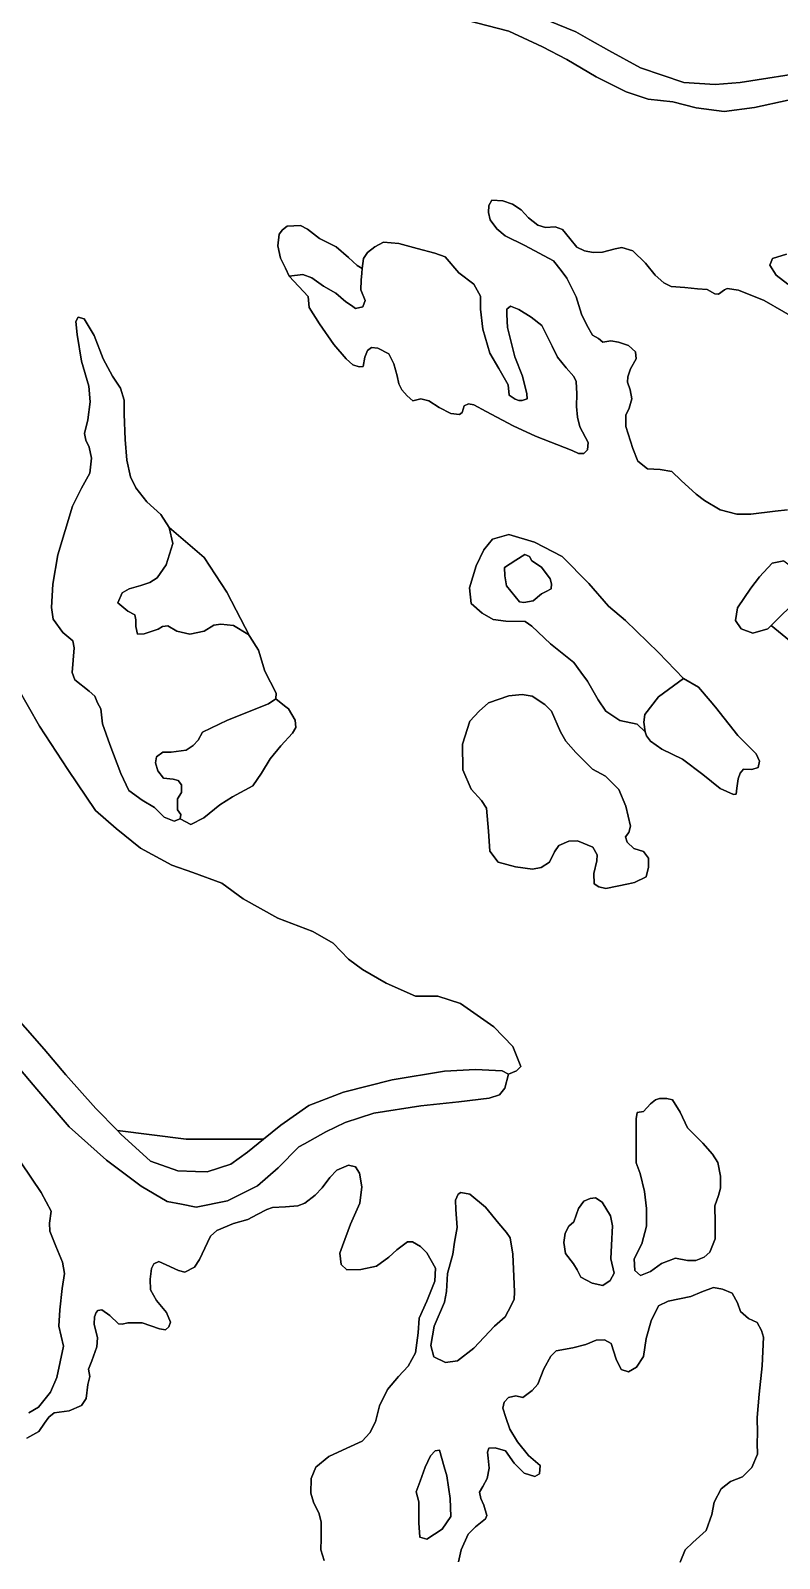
# Model space of a CAD drawing. Header units: inches. Extents: x 288635 to 1232953, y 676945 to 1655780.
# Drawn here: x 501520 to 515215, y 727833 to 755798 of the extents above; entities that cross this region are included whole.
import ezdxf

# ---------------------------------------------------------------- set-up
doc = ezdxf.new("R2010")
doc.units = ezdxf.units.IN
doc.header["$MEASUREMENT"] = 0

msp = doc.modelspace()

# ---------------------------------------------------------------- linework, layer by layer
at = {"color": 1}
for points in [[(508541.2174, 756231.9257), (510268.4208, 755784.8848), (510883.1021, 755500.4042), (511325.063, 755266.7237), (511863.544, 754951.7631), (512412.1851, 754677.4426), (512813.5059, 754540.2823), (513265.6268, 754494.5622), (513692.3477, 754382.802), (513692.3477, 754382.802), (514205.4287, 754316.7618), (514759.1498, 754387.882), (515373.8311, 754525.0423)], [(515373.8311, 754525.0423), (514759.1498, 754387.882), (514205.4287, 754316.7618), (513692.3477, 754382.802), (513265.6268, 754494.5622), (512813.5059, 754540.2823), (512412.1851, 754677.4426), (511863.544, 754951.7631), (511325.063, 755266.7237), (510883.1021, 755500.4042), (510268.4208, 755784.8848), (508541.2174, 756231.9257)], [(515627.8316, 755022.8832), (515002.9903, 754926.3631), (514494.9893, 754845.0829), (514037.7884, 754809.5228), (513468.8272, 754845.0829), (512676.3457, 755114.3234), (512097.2245, 755434.3641), (511749.1813, 755630.3212), (511492.7033, 755774.7248), (510700.2217, 756099.8454)], [(510700.2217, 756099.8454), (511492.7033, 755774.7248), (511749.1813, 755630.3212), (512097.2245, 755434.3641), (512676.3457, 755114.3234), (513468.8272, 754845.0829), (514037.7884, 754809.5228), (514494.9893, 754845.0829), (515002.9903, 754926.3631), (515627.8316, 755022.8832)], [(515363.5204, 747024.6628), (515134.92, 746999.2628), (514692.9591, 746943.3826), (514438.9586, 746948.4627), (514129.078, 747024.6628), (513844.5974, 747197.3832), (513692.1971, 747314.2234), (513417.8766, 747563.1439), (513245.1562, 747725.7042), (513036.8758, 747761.2643), (512803.1953, 747776.5043), (512625.395, 747913.6646), (512533.9548, 748147.3451), (512406.9545, 748548.6659), (512406.9545, 748756.9463), (512467.9147, 748883.9465), (512518.7148, 749056.6669), (512488.2347, 749219.2272), (512437.4346, 749361.4675), (512442.5146, 749457.9877), (512493.3147, 749605.308), (512594.9149, 749788.1883), (512584.7549, 749920.2686), (512457.7546, 750032.0288), (512269.7943, 750092.9889), (512132.634, 750118.389), (511985.3137, 750092.9889), (511904.0335, 750159.0291), (511797.3533, 750225.0692), (511695.7531, 750407.9496), (511594.1529, 750606.07), (511497.6327, 750926.1106), (511329.9924, 751266.4713), (511223.3122, 751403.6316), (511086.1519, 751581.4319), (510557.8308, 751865.9125), (510202.2301, 752043.7128), (510049.8298, 752170.7131), (509922.8296, 752333.2734), (509892.3495, 752465.3537), (509902.5095, 752597.434), (509953.3096, 752693.9541), (510156.51, 752678.7141), (510334.3104, 752617.754), (510491.7907, 752516.1538), (510628.951, 752368.8335), (510796.5913, 752236.7532), (510796.5913, 752236.7532), (510938.8316, 752196.1132), (511111.5519, 752206.2732), (511248.7122, 752155.4731), (511380.7925, 751992.9127), (511507.7927, 751830.3524), (511650.033, 751764.3123), (511807.5133, 751733.8322), (511980.2337, 751743.9922), (512208.8341, 751799.8724), (512330.7544, 751825.2724), (512533.9548, 751764.3123), (512767.6353, 751540.7918), (512945.4356, 751322.3514), (513102.9159, 751180.1111), (513234.9962, 751114.071), (513483.9167, 751093.7509), (513717.5972, 751073.4309), (513895.3975, 751058.1909), (514032.5578, 750981.9907), (514098.5979, 750971.8307), (514210.3581, 751053.1109), (514261.1582, 751078.5109), (514469.4387, 751048.0309), (514936.7996, 750854.9905), (515653.081, 750443.5096)], [(515653.081, 750443.5096), (514936.7996, 750854.9905), (514469.4387, 751048.0309), (514261.1582, 751078.5109), (514210.3581, 751053.1109), (514098.5979, 750971.8307), (514032.5578, 750981.9907), (513895.3975, 751058.1909), (513717.5972, 751073.4309), (513483.9167, 751093.7509), (513234.9962, 751114.071), (513102.9159, 751180.1111), (512945.4356, 751322.3514), (512767.6353, 751540.7918), (512533.9548, 751764.3123), (512330.7544, 751825.2724), (512208.8341, 751799.8724), (511980.2337, 751743.9922), (511807.5133, 751733.8322), (511650.033, 751764.3123), (511507.7927, 751830.3524), (511380.7925, 751992.9127), (511248.7122, 752155.4731), (511111.5519, 752206.2732), (510938.8316, 752196.1132), (510796.5913, 752236.7532), (510628.951, 752368.8335), (510491.7907, 752516.1538), (510334.3104, 752617.754), (510156.51, 752678.7141), (509953.3096, 752693.9541), (509902.5095, 752597.434), (509892.3495, 752465.3537), (509922.8296, 752333.2734), (509922.8296, 752333.2734), (510049.8298, 752170.7131), (510202.2301, 752043.7128), (510557.8308, 751865.9125), (511086.1519, 751581.4319), (511223.3122, 751403.6316), (511329.9924, 751266.4713), (511497.6327, 750926.1106), (511594.1529, 750606.07), (511695.7531, 750407.9496), (511797.3533, 750225.0692), (511904.0335, 750159.0291), (511985.3137, 750092.9889), (512132.634, 750118.389), (512269.7943, 750092.9889), (512457.7546, 750032.0288), (512584.7549, 749920.2686), (512594.9149, 749788.1883), (512493.3147, 749605.308), (512442.5146, 749457.9877), (512437.4346, 749361.4675), (512488.2347, 749219.2272), (512518.7148, 749056.6669), (512467.9147, 748883.9465), (512406.9545, 748756.9463), (512406.9545, 748548.6659), (512533.9548, 748147.3451), (512625.395, 747913.6646), (512803.1953, 747776.5043), (513036.8758, 747761.2643), (513245.1562, 747725.7042), (513417.8766, 747563.1439), (513692.1971, 747314.2234), (513844.5974, 747197.3832), (514129.078, 747024.6628), (514438.9586, 746948.4627), (514692.9591, 746943.3826), (515134.92, 746999.2628), (515363.5204, 747024.6628)], [(515367.7223, 751155.6844), (515154.3619, 751318.2447), (515042.6017, 751501.1251), (515088.3218, 751623.0453), (515342.3223, 751704.3255)], [(515342.3223, 751704.3255), (515088.3218, 751623.0453), (515042.6017, 751501.1251), (515154.3619, 751318.2447), (515367.7223, 751155.6844)], [(515293.8505, 746093.1368), (515080.4901, 746052.4967), (514851.8896, 745798.4962), (514694.4093, 745590.2158), (514450.5688, 745229.535), (514415.0088, 745000.9346), (514516.609, 744848.5343), (514729.9694, 744767.2541), (515004.2899, 744848.5343), (515062.71, 744906.9544), (515466.5709, 744579.2937)], [(515466.5709, 744579.2937), (515062.71, 744906.9544), (515212.5704, 745056.8147), (515431.0108, 745270.1751)], [(501278.9406, 743774.1991), (501685.3414, 743068.0777), (502198.4225, 742270.5161), (502706.4235, 741523.7546), (503082.3442, 741193.5539), (503529.3851, 740832.8732), (504103.4263, 740522.9926), (504484.427, 740385.8323), (505017.8281, 740192.7919), (505408.9889, 739908.3114), (506043.9902, 739552.7107), (506684.0714, 739308.8702), (507054.9122, 739095.5098), (507334.3127, 738800.8692), (507588.3133, 738612.9088), (508020.1141, 738363.9883), (508558.5952, 738125.2278), (508969.7519, 738124.1261), (509380.3861, 737988.6591), (509994.2207, 737565.325), (510341.3547, 737205.4909), (510485.2883, 736837.1902), (510404.8548, 736756.7567), (510258.8502, 736695.6303), (510142.0099, 736756.5904), (509654.329, 736781.9905), (509090.4478, 736751.5104), (508135.4059, 736594.0301), (507241.3241, 736365.4297), (506607.2824, 736120.8272), (506099.2814, 735765.2265), (505777.8042, 735504.8565), (504368.1712, 735508.6256), (503109.6381, 735663.1021), (502715.7406, 736069.1381), (502167.0995, 736683.8193), (501765.7787, 737151.1802), (501074.8973, 737948.7418)], [(501267.9377, 736856.5396), (501633.6985, 736419.6588), (502228.0597, 735733.8574), (502909.035, 735125.1452), (503544.0363, 734647.6242), (504016.4772, 734368.2237), (504280.2627, 734315.4666), (504549.8783, 734261.5435), (505118.8394, 734378.3837), (505667.4805, 734652.7042), (506048.4813, 734982.9049), (506424.402, 735363.9057), (506527.8245, 735421.9489), (506922.243, 735643.3062), (507271.8042, 735811.7086), (507795.0452, 735984.4289), (508658.647, 736116.5092), (509349.5283, 736192.7093), (509908.3295, 736258.7494), (510096.2898, 736319.7096), (510192.81, 736441.6298), (510258.8502, 736695.6303), (510404.8548, 736756.7567), (510485.2883, 736837.1902), (510341.3547, 737205.4909), (509994.2207, 737565.325), (509380.3861, 737988.6591), (508969.7519, 738124.1261), (508558.5952, 738125.2278), (508020.1141, 738363.9883), (507588.3133, 738612.9088), (507334.3127, 738800.8692), (507054.9122, 739095.5098), (506684.0714, 739308.8702), (506043.9902, 739552.7107), (505408.9889, 739908.3114), (505017.8281, 740192.7919), (504484.427, 740385.8323), (504103.4263, 740522.9926), (503529.3851, 740832.8732), (503082.3442, 741193.5539), (502706.4235, 741523.7546), (502198.4225, 742270.5161), (501685.3414, 743068.0777), (501278.9406, 743774.1991)], [(501074.8973, 737948.7418), (501765.7787, 737151.1802), (502167.0995, 736683.8193), (502715.7406, 736069.1381), (503109.6381, 735663.1021), (503173.1955, 735597.5861), (503711.6766, 735104.8251), (504214.5976, 734927.0248), (504537.0553, 734914.7407), (504747.9987, 734906.7047), (505184.8796, 735048.945), (505484.6002, 735267.3855), (505777.8042, 735504.8565), (506099.2814, 735765.2265), (506607.2824, 736120.8272), (507241.3241, 736365.4297), (508135.4059, 736594.0301), (509090.4478, 736751.5104), (509654.329, 736781.9905), (510142.0099, 736756.5904), (510258.8502, 736695.6303), (510192.81, 736441.6298), (510096.2898, 736319.7096), (509908.3295, 736258.7494), (509349.5283, 736192.7093), (508658.647, 736116.5092), (507795.0452, 735984.4289), (507271.8042, 735811.7086), (506922.243, 735643.3062), (506527.8245, 735421.9489), (506424.402, 735363.9057), (506048.4813, 734982.9049), (505667.4805, 734652.7042), (505118.8394, 734378.3837), (504549.8783, 734261.5435), (504280.2627, 734315.4666), (504016.4772, 734368.2237), (503544.0363, 734647.6242), (502909.035, 735125.1452), (502228.0597, 735733.8574), (501633.6985, 736419.6588), (501267.9377, 736856.5396)], [(501350.4679, 735073.3166), (501716.2286, 734529.7555), (501896.823, 734190.6649), (501865.6303, 733970.778), (501871.9804, 733824.7277), (501983.1056, 733548.5022), (502100.5808, 733253.2266), (502141.8559, 733050.0262), (502097.4058, 732770.6256), (502056.1307, 732383.2749), (502037.0807, 732084.8243), (502120.1812, 731717.0739), (501997.4143, 731145.5727), (501883.114, 730874.6388), (501662.9803, 730603.705), (501485.1799, 730497.8714)], [(501485.1799, 730497.8714), (501662.9803, 730603.705), (501883.114, 730874.6388), (501997.4143, 731145.5727), (502120.1812, 731717.0739), (502037.0807, 732084.8243), (502056.1307, 732383.2749), (502097.4058, 732770.6256), (502141.8559, 733050.0262), (502100.5808, 733253.2266), (501983.1056, 733548.5022), (501871.9804, 733824.7277), (501865.6303, 733970.778), (501896.823, 734190.6649), (501716.2286, 734529.7555), (501350.4679, 735073.3166)], [(501448.7732, 730033.0505), (501672.2936, 730154.9707), (501773.8938, 730307.371), (501855.174, 730419.1313), (501951.6942, 730500.4114), (502226.0147, 730535.9715), (502449.5352, 730632.4917), (502535.8953, 730759.4919), (502566.3754, 731013.4924), (502601.9355, 731160.8127), (502581.6154, 731297.973), (502642.5756, 731450.3733), (502728.9357, 731704.3738), (502744.1758, 731872.0142), (502684.782, 732122.9243), (502687.957, 732256.2746), (502719.707, 732332.4748), (502748.2821, 732370.5748), (502821.3072, 732380.0998), (502970.5325, 732281.6747), (503126.1079, 732129.2743), (503192.783, 732122.9243), (503297.5582, 732145.1494), (503557.9087, 732145.1494), (503878.5844, 732037.1992), (503986.5346, 732018.1491), (504046.8597, 732068.9492), (504078.6098, 732157.8494), (504005.5846, 732332.4748), (503821.4342, 732554.7252), (503710.309, 732748.4006), (503703.959, 732945.251), (503732.5341, 733142.1014), (503771.7206, 733226.0481), (503862.7093, 733265.9266), (504002.4096, 733208.7765), (504227.8351, 733100.8263), (504338.9603, 733072.2512), (504516.7606, 733164.3264), (504612.0108, 733304.0267), (504754.8861, 733618.3523), (504812.0362, 733732.6526), (504926.3365, 733834.2528), (505231.1371, 733961.253), (505491.4876, 734034.2782), (505662.9379, 734126.3533), (505837.5633, 734221.6035), (505945.5135, 734256.5286), (506180.464, 734269.2286), (506405.8894, 734288.2787), (506532.8897, 734332.7288), (506723.3901, 734481.9541), (506853.5653, 734615.3043), (506993.2656, 734802.6297), (507123.4832, 734942.0336), (507331.7636, 735033.4738), (507463.8439, 735002.9938), (507534.964, 734886.1535), (507580.6841, 734632.153), (507540.044, 734337.5124), (507372.4037, 733951.4317), (507225.0834, 733555.1909), (507174.2833, 733418.0306), (507199.6833, 733209.7502), (507301.2835, 733113.23), (507560.3641, 733118.31), (507844.8446, 733184.3501), (508073.4451, 733346.9105), (508220.7654, 733484.0707), (508413.8058, 733626.311), (508505.246, 733626.311), (508652.5662, 733545.0308), (508769.0641, 733429.0469), (508924.7584, 733142.8175), (508914.5984, 732909.137), (508767.2781, 732543.3763), (508625.0378, 732228.4157), (508609.7978, 731959.1751), (508558.9977, 731598.4944), (508426.9174, 731349.5739), (508249.1171, 731161.6136), (508045.9167, 730922.8531), (507903.6764, 730623.1325), (507827.4762, 730333.5719), (507724.8177, 730129.8423), (507585.1174, 729977.442), (507305.7168, 729850.4418), (506975.5162, 729698.0415), (506738.449, 729503.3077), (506649.5489, 729295.874), (506645.3155, 729029.1735), (506691.8823, 728859.8398), (506797.7158, 728648.1727), (506835.8159, 728495.7724), (506835.8159, 728199.4385), (506827.3492, 727987.7714), (506890.8493, 727797.271)], [(506890.8493, 727797.271), (506827.3492, 727987.7714), (506835.8159, 728199.4385), (506835.8159, 728495.7724), (506797.7158, 728648.1727), (506691.8823, 728859.8398), (506645.3155, 729029.1735), (506649.5489, 729295.874), (506738.449, 729503.3077), (506975.5162, 729698.0415), (507305.7168, 729850.4418), (507585.1174, 729977.442), (507724.8177, 730129.8423), (507827.4762, 730333.5719), (507903.6764, 730623.1325), (508045.9167, 730922.8531), (508249.1171, 731161.6136), (508426.9174, 731349.5739), (508558.9977, 731598.4944), (508609.7978, 731959.1751), (508625.0378, 732228.4157), (508767.2781, 732543.3763), (508914.5984, 732909.137), (508924.7584, 733142.8175), (508769.0641, 733429.0469), (508652.5662, 733545.0308), (508505.246, 733626.311), (508413.8058, 733626.311), (508220.7654, 733484.0707), (508073.4451, 733346.9105), (507844.8446, 733184.3501), (507560.3641, 733118.31), (507301.2835, 733113.23), (507199.6833, 733209.7502), (507174.2833, 733418.0306), (507225.0834, 733555.1909), (507372.4037, 733951.4317), (507540.044, 734337.5124), (507580.6841, 734632.153), (507534.964, 734886.1535), (507463.8439, 735002.9938), (507331.7636, 735033.4738), (507123.4832, 734942.0336), (506993.2656, 734802.6297), (506853.5653, 734615.3043), (506723.3901, 734481.9541), (506532.8897, 734332.7288), (506405.8894, 734288.2787), (506180.464, 734269.2286), (505945.5135, 734256.5286), (505837.5633, 734221.6035), (505662.9379, 734126.3533), (505491.4876, 734034.2782), (505231.1371, 733961.253), (504926.3365, 733834.2528), (504812.0362, 733732.6526), (504754.8861, 733618.3523), (504612.0108, 733304.0267), (504516.7606, 733164.3264), (504338.9603, 733072.2512), (504227.8351, 733100.8263), (504002.4096, 733208.7765), (503862.7093, 733265.9266), (503771.7206, 733226.0481), (503732.5341, 733142.1014), (503703.959, 732945.251), (503710.309, 732748.4006), (503821.4342, 732554.7252), (504005.5846, 732332.4748), (504078.6098, 732157.8494), (504046.8597, 732068.9492), (503986.5346, 732018.1491), (503878.5844, 732037.1992), (503557.9087, 732145.1494), (503297.5582, 732145.1494), (503192.783, 732122.9243), (503126.1079, 732129.2743), (502970.5325, 732281.6747), (502821.3072, 732380.0998), (502748.2821, 732370.5748), (502719.707, 732332.4748), (502687.957, 732256.2746), (502684.782, 732122.9243), (502744.1758, 731872.0142), (502728.9357, 731704.3738), (502642.5756, 731450.3733), (502581.6154, 731297.973), (502601.9355, 731160.8127), (502566.3754, 731013.4924), (502535.8953, 730759.4919), (502449.5352, 730632.4917), (502226.0147, 730535.9715), (501951.6942, 730500.4114), (501855.174, 730419.1313), (501773.8938, 730307.371), (501672.2936, 730154.9707), (501448.7732, 730033.0505)], [(513400.967, 727765.5209), (513492.4072, 727989.0414), (513629.5675, 728126.2016), (513878.2763, 728342.3772), (513979.3685, 728636.8485), (514020.0086, 728860.3689), (514147.0089, 729109.2894), (514319.7292, 729241.3697), (514538.1696, 729327.7299), (514710.89, 729495.3702), (514812.4902, 729739.2107), (514807.4102, 729942.4111), (514817.5702, 730125.2915), (514807.4102, 730414.8521), (514842.9703, 730836.4929), (514898.8504, 731359.7339), (514924.2504, 731882.975), (514888.6903, 732004.8952), (514807.4102, 732152.2155), (514649.9299, 732223.3357), (514502.6096, 732355.4159), (514446.7295, 732512.8963), (514350.2093, 732690.6966), (514172.4089, 732761.8168), (514009.8486, 732792.2968), (513796.4882, 732711.0167), (513593.2878, 732629.7365), (513181.8069, 732543.3763), (513004.0066, 732457.0161), (512871.9263, 732182.6956), (512780.4861, 731857.5749), (512729.686, 731527.3743), (512602.6858, 731334.3339), (512455.3655, 731247.9737), (512318.2052, 731288.6138), (512231.845, 731481.6542), (512140.4048, 731766.1348), (512018.4846, 731832.1749), (511866.0843, 731827.0949), (511673.0439, 731750.8947), (511439.3634, 731684.8546), (511134.5628, 731634.0545), (511032.9626, 731532.4543), (510907.3076, 731300.2376), (510799.2822, 731019.3733), (510692.602, 730907.613), (510519.8816, 730780.6128), (510392.8814, 730811.0929), (510260.8011, 730780.6128), (510179.5209, 730694.2526), (510159.2009, 730582.4924), (510210.001, 730409.772), (510286.2011, 730201.4916), (510423.3614, 729967.8112), (510626.5618, 729713.8107), (510839.9222, 729536.0103), (510829.7622, 729378.53), (510743.4021, 729332.8099), (510545.2817, 729393.77), (510362.4013, 729576.6504), (510204.921, 729800.1708), (510016.9606, 729856.0509), (509900.1204, 729850.9709), (509874.7203, 729779.8508), (509889.9603, 729668.0906), (509909.2221, 729482.141), (509871.122, 729295.874), (509790.6885, 729151.9404), (509727.1884, 729046.1068), (509756.8217, 728927.5733), (509807.6218, 728809.0397), (509862.6553, 728618.5393), (509837.2552, 728559.2725), (509659.4549, 728411.1056), (509523.9879, 728279.872), (509392.7544, 727992.0047), (509346.1876, 727767.6376)], [(509346.1876, 727767.6376), (509392.7544, 727992.0047), (509523.9879, 728279.872), (509659.4549, 728411.1056), (509837.2552, 728559.2725), (509862.6553, 728618.5393), (509807.6218, 728809.0397), (509756.8217, 728927.5733), (509727.1884, 729046.1068), (509790.6885, 729151.9404), (509871.122, 729295.874), (509909.2221, 729482.141), (509889.9603, 729668.0906), (509874.7203, 729779.8508), (509900.1204, 729850.9709), (510016.9606, 729856.0509), (510204.921, 729800.1708), (510362.4013, 729576.6504), (510545.2817, 729393.77), (510743.4021, 729332.8099), (510829.7622, 729378.53), (510839.9222, 729536.0103), (510626.5618, 729713.8107), (510423.3614, 729967.8112), (510286.2011, 730201.4916), (510210.001, 730409.772), (510159.2009, 730582.4924), (510179.5209, 730694.2526), (510260.8011, 730780.6128), (510392.8814, 730811.0929), (510519.8816, 730780.6128), (510692.602, 730907.613), (510799.2822, 731019.3733), (510907.3076, 731300.2376), (511032.9626, 731532.4543), (511134.5628, 731634.0545), (511439.3634, 731684.8546), (511673.0439, 731750.8947), (511866.0843, 731827.0949), (512018.4846, 731832.1749), (512140.4048, 731766.1348), (512231.845, 731481.6542), (512318.2052, 731288.6138), (512455.3655, 731247.9737), (512602.6858, 731334.3339), (512729.686, 731527.3743), (512780.4861, 731857.5749), (512871.9263, 732182.6956), (513004.0066, 732457.0161), (513181.8069, 732543.3763), (513593.2878, 732629.7365), (513796.4882, 732711.0167), (514009.8486, 732792.2968), (514172.4089, 732761.8168), (514350.2093, 732690.6966), (514446.7295, 732512.8963), (514502.6096, 732355.4159), (514649.9299, 732223.3357), (514807.4102, 732152.2155), (514888.6903, 732004.8952), (514924.2504, 731882.975), (514898.8504, 731359.7339), (514898.8504, 731359.7339), (514842.9703, 730836.4929), (514807.4102, 730414.8521), (514817.5702, 730125.2915), (514807.4102, 729942.4111), (514812.4902, 729739.2107), (514710.89, 729495.3702), (514538.1696, 729327.7299), (514319.7292, 729241.3697), (514147.0089, 729109.2894), (514020.0086, 728860.3689), (513979.3685, 728636.8485), (513878.2763, 728342.3772), (513629.5675, 728126.2016), (513492.4072, 727989.0414), (513400.967, 727765.5209)]]:
    msp.add_lwpolyline(points, dxfattribs=at)
for points in [[(507414.2375, 749679.6128), (507531.0777, 749644.0527), (507602.1979, 749649.1327), (507632.6779, 749821.8531), (507683.478, 749943.7733), (507754.5982, 749994.5734), (507871.4384, 749984.4134), (508069.5588, 749882.8132), (508166.079, 749699.9328), (508221.9591, 749476.4124), (508252.4392, 749334.1721), (508308.3193, 749222.4119), (508409.9195, 749110.6516), (508511.5197, 749019.2115), (508658.84, 749054.7715), (508801.0803, 749019.2115), (508994.1206, 748897.2912), (509207.4811, 748790.611), (509364.9614, 748770.291), (509410.6815, 748805.851), (509451.3216, 748927.7713), (509527.5217, 748963.3313), (509624.0419, 748948.0913), (509850.0544, 748822.5288), (510345.4033, 748562.0105), (510751.8042, 748374.0502), (511422.3655, 748109.8896), (511539.2057, 748059.0895), (511640.8059, 748059.0895), (511706.8461, 748125.1297), (511717.0061, 748257.2099), (511564.6058, 748546.7705), (511523.9657, 748719.4909), (511503.6457, 748917.6113), (511508.7257, 749146.2117), (511498.5657, 749374.8122), (511457.9256, 749466.2523), (511315.6853, 749623.7327), (511158.205, 749821.8531), (511056.6048, 750019.9735), (510868.6444, 750400.9742), (510675.604, 750553.3745), (510452.0836, 750690.5348), (510294.6032, 750751.4949), (510228.5631, 750695.6148), (510228.5631, 750599.0946), (510243.8031, 750360.3341), (510289.5232, 750167.2938), (510375.8834, 749826.9331), (510518.1237, 749471.3324), (510594.3238, 749151.2917), (510604.4839, 749054.7715), (510507.9637, 749024.2915), (510447.0036, 749029.3715), (510380.9634, 749049.6915), (510274.7451, 749123.197), (510253.9632, 749313.852), (510086.3228, 749613.5726), (509918.6825, 749892.9732), (509791.6822, 750334.9341), (509751.0422, 750700.6948), (509745.9621, 750934.3753), (509629.1219, 751157.8957), (509349.7214, 751366.1761), (509100.8009, 751655.7367), (508912.8405, 751721.7769), (508587.7198, 751808.137), (508257.5192, 751899.5772), (507973.0386, 751924.9773), (507815.5583, 751838.6171), (507683.478, 751737.0169), (507607.2779, 751625.2567), (507581.8778, 751442.3763), (507490.4376, 751498.2564), (507332.9573, 751645.5767), (507109.4369, 751838.6171), (506804.6363, 751991.0174), (506586.1958, 752163.7377), (506459.1956, 752229.7779), (506215.3551, 752219.6179), (506128.9949, 752148.4977), (506068.0348, 752072.2976), (506042.6347, 751858.9371), (506088.3548, 751630.3367), (506179.795, 751447.4563), (506250.9152, 751300.136), (506596.3559, 750929.2953), (506616.6759, 750731.1749), (506804.6363, 750431.4543), (507063.7168, 750050.4535), (507292.3172, 749791.373), (507414.2375, 749679.6128)], [(507576.7978, 751356.0161), (507566.6378, 751229.0159), (507561.5578, 751051.2155), (507637.7579, 750858.1751), (507597.1179, 750741.3349), (507465.0376, 750710.8548), (507388.8374, 750766.735), (507287.2372, 750832.7751), (507104.3569, 750990.2554), (506875.7564, 751122.3357), (506662.396, 751269.656), (506499.8357, 751330.6161), (506250.9152, 751300.136), (506179.795, 751447.4563), (506088.3548, 751630.3367), (506042.6347, 751858.9371), (506068.0348, 752072.2976), (506128.9949, 752148.4977), (506215.3551, 752219.6179), (506459.1956, 752229.7779), (506586.1958, 752163.7377), (506804.6363, 751991.0174), (507109.4369, 751838.6171), (507332.9573, 751645.5767), (507490.4376, 751498.2564), (507581.8778, 751442.3763), (507576.7978, 751356.0161)], [(509745.9621, 750934.3753), (509751.0422, 750700.6948), (509791.6822, 750334.9341), (509918.6825, 749892.9732), (510086.3228, 749613.5726), (510253.9632, 749313.852), (510274.7451, 749123.197), (510380.9634, 749049.6915), (510447.0036, 749029.3715), (510507.9637, 749024.2915), (510604.4839, 749054.7715), (510594.3238, 749151.2917), (510518.1237, 749471.3324), (510375.8834, 749826.9331), (510289.5232, 750167.2938), (510243.8031, 750360.3341), (510228.5631, 750599.0946), (510228.5631, 750695.6148), (510294.6032, 750751.4949), (510452.0836, 750690.5348), (510675.604, 750553.3745), (510868.6444, 750400.9742), (511056.6048, 750019.9735), (511158.205, 749821.8531), (511315.6853, 749623.7327), (511457.9256, 749466.2523), (511498.5657, 749374.8122), (511508.7257, 749146.2117), (511503.6457, 748917.6113), (511523.9657, 748719.4909), (511564.6058, 748546.7705), (511717.0061, 748257.2099), (511706.8461, 748125.1297), (511640.8059, 748059.0895), (511539.2057, 748059.0895), (511422.3655, 748109.8896), (510751.8042, 748374.0502), (510345.4033, 748562.0105), (509850.0544, 748822.5288), (509624.0419, 748948.0913), (509527.5217, 748963.3313), (509451.3216, 748927.7713), (509410.6815, 748805.851), (509364.9614, 748770.291), (509207.4811, 748790.611), (508994.1206, 748897.2912), (508801.0803, 749019.2115), (508658.84, 749054.7715), (508511.5197, 749019.2115), (508409.9195, 749110.6516), (508308.3193, 749222.4119), (508252.4392, 749334.1721), (508221.9591, 749476.4124), (508166.079, 749699.9328), (508069.5588, 749882.8132), (507871.4384, 749984.4134), (507754.5982, 749994.5734), (507683.478, 749943.7733), (507632.6779, 749821.8531), (507602.1979, 749649.1327), (507531.0777, 749644.0527), (507414.2375, 749679.6128), (507292.3172, 749791.373), (507063.7168, 750050.4535), (506804.6363, 750431.4543), (506616.6759, 750731.1749), (506596.3559, 750929.2953), (506250.9152, 751300.136), (506499.8357, 751330.6161), (506662.396, 751269.656), (506875.7564, 751122.3357), (507104.3569, 750990.2554), (507287.2372, 750832.7751), (507388.8374, 750766.735), (507465.0376, 750710.8548), (507597.1179, 750741.3349), (507637.7579, 750858.1751), (507561.5578, 751051.2155), (507566.6378, 751229.0159), (507576.7978, 751356.0161), (507581.8778, 751442.3763), (507607.2779, 751625.2567), (507683.478, 751737.0169), (507815.5583, 751838.6171), (507973.0386, 751924.9773), (508257.5192, 751899.5772), (508587.7198, 751808.137), (508912.8405, 751721.7769), (509100.8009, 751655.7367), (509349.7214, 751366.1761), (509629.1219, 751157.8957), (509745.9621, 750934.3753)], [(503447.5409, 744889.7105), (503472.941, 744752.5502), (503594.8612, 744757.6302), (503853.9418, 744843.9904), (503930.1419, 744889.7105), (504031.7421, 744904.9505), (504194.3024, 744803.3503), (504433.0629, 744752.5502), (504692.1434, 744803.3503), (504869.9438, 744915.1106), (504996.944, 744935.4306), (505230.6245, 744910.0305), (505491.5578, 744750.5713), (505504.9451, 744742.3902), (505528.3278, 744706.0171), (505687.8254, 744457.9096), (505804.6657, 744071.8289), (506012.9461, 743670.5081), (506007.8661, 743568.9079), (505870.7058, 743477.4677), (505123.9443, 743177.7471), (504666.7434, 742954.2266), (504585.4632, 742811.9863), (504494.023, 742710.3861), (504367.0228, 742624.026), (504092.7022, 742588.4659), (503940.3019, 742588.4659), (503823.4617, 742502.1057), (503803.1417, 742395.4255), (503848.8618, 742248.1052), (503950.462, 742116.025), (504128.2623, 742095.7049), (504219.7025, 742070.3049), (504280.6626, 741994.1047), (504280.6626, 741851.8644), (504209.5425, 741735.0242), (504204.4625, 741531.8238), (504265.4226, 741450.5436), (504255.2626, 741369.2635), (504143.5023, 741328.6234), (503965.702, 741399.7435), (503787.9016, 741577.5439), (503559.3012, 741709.6241), (503315.4607, 741887.4245), (503168.1404, 742197.3051), (502970.02, 742730.7062), (502832.8597, 743111.7069), (502807.4597, 743380.9475), (502746.4995, 743492.7077), (502695.6994, 743614.6279), (502594.0992, 743706.0681), (502329.9387, 743914.3485), (502279.1386, 744046.4288), (502319.7787, 744498.5497), (502294.3786, 744625.55), (502111.4983, 744783.0303), (501933.6979, 745026.8708), (501903.2179, 745235.1512), (501928.6179, 745666.9521), (502020.0581, 746200.3531), (502284.2186, 747094.4349), (502451.859, 747419.5556), (502604.2593, 747698.9561), (502634.7393, 747973.2767), (502589.0192, 748171.3971), (502528.0591, 748298.3973), (502507.7391, 748420.3176), (502568.6992, 748674.3181), (502609.3393, 748999.4387), (502583.9392, 749288.9993), (502451.859, 749746.2002), (502370.5788, 750233.8812), (502350.2588, 750472.6417), (502390.8988, 750553.9218), (502502.6591, 750523.4418), (502680.4594, 750213.5611), (502848.0998, 749786.8403), (503015.7401, 749471.8797), (503163.0604, 749253.4392), (503229.1005, 749029.9188), (503234.1805, 748775.9183), (503249.4206, 748313.6373), (503279.9006, 747937.7166), (503345.9407, 747627.836), (503447.5409, 747429.7156), (503645.6613, 747170.6351), (503904.7419, 746942.0346), (504055.582, 746700.6903), (504123.1823, 746408.6335), (504001.2621, 746017.4728), (503833.6217, 745778.7123), (503701.5415, 745697.4321), (503533.9011, 745641.552), (503320.5407, 745580.5919), (503193.5404, 745509.4717), (503117.3403, 745321.5114), (503300.2207, 745169.1111), (503427.2209, 745103.0709), (503447.5409, 745011.6307), (503447.5409, 744889.7105)], [(506007.8661, 743568.9079), (506012.9461, 743670.5081), (505804.6657, 744071.8289), (505687.8254, 744457.9096), (505528.3278, 744706.0171), (505108.3656, 745515.9064), (504691.8048, 746155.9877), (504055.582, 746700.6903), (503904.7419, 746942.0346), (503645.6613, 747170.6351), (503447.5409, 747429.7156), (503345.9407, 747627.836), (503279.9006, 747937.7166), (503249.4206, 748313.6373), (503234.1805, 748775.9183), (503229.1005, 749029.9188), (503163.0604, 749253.4392), (503015.7401, 749471.8797), (502848.0998, 749786.8403), (502680.4594, 750213.5611), (502502.6591, 750523.4418), (502390.8988, 750553.9218), (502350.2588, 750472.6417), (502370.5788, 750233.8812), (502451.859, 749746.2002), (502583.9392, 749288.9993), (502609.3393, 748999.4387), (502568.6992, 748674.3181), (502507.7391, 748420.3176), (502528.0591, 748298.3973), (502589.0192, 748171.3971), (502634.7393, 747973.2767), (502604.2593, 747698.9561), (502451.859, 747419.5556), (502284.2186, 747094.4349), (502020.0581, 746200.3531), (501928.6179, 745666.9521), (501903.2179, 745235.1512), (501933.6979, 745026.8708), (502111.4983, 744783.0303), (502294.3786, 744625.55), (502319.7787, 744498.5497), (502279.1386, 744046.4288), (502329.9387, 743914.3485), (502594.0992, 743706.0681), (502695.6994, 743614.6279), (502746.4995, 743492.7077), (502807.4597, 743380.9475), (502832.8597, 743111.7069), (502970.02, 742730.7062), (503168.1404, 742197.3051), (503315.4607, 741887.4245), (503559.3012, 741709.6241), (503787.9016, 741577.5439), (503965.702, 741399.7435), (504143.5023, 741328.6234), (504255.2626, 741369.2635), (504447.9643, 741269.0179), (504686.7248, 741390.9382), (504981.3654, 741624.6186), (505215.0458, 741771.9389), (505585.8866, 741975.1393), (505743.3669, 742208.8198), (505900.8472, 742467.9003), (506098.9676, 742706.6608), (506312.328, 742935.2613), (506373.2881, 743041.9415), (506358.0481, 743174.0217), (506236.1279, 743382.3022), (506166.3035, 743439.3842), (506007.8661, 743568.9079)], [(505108.3656, 745515.9064), (505528.3278, 744706.0171), (505504.9451, 744742.3902), (505491.5578, 744750.5713), (505230.6245, 744910.0305), (504996.944, 744935.4306), (504869.9438, 744915.1106), (504692.1434, 744803.3503), (504433.0629, 744752.5502), (504194.3024, 744803.3503), (504031.7421, 744904.9505), (503930.1419, 744889.7105), (503853.9418, 744843.9904), (503594.8612, 744757.6302), (503472.941, 744752.5502), (503447.5409, 744889.7105), (503447.5409, 745011.6307), (503427.2209, 745103.0709), (503300.2207, 745169.1111), (503117.3403, 745321.5114), (503193.5404, 745509.4717), (503320.5407, 745580.5919), (503533.9011, 745641.552), (503701.5415, 745697.4321), (503833.6217, 745778.7123), (504001.2621, 746017.4728), (504123.1823, 746408.6335), (504055.582, 746700.6903), (504691.8048, 746155.9877), (505108.3656, 745515.9064)], [(513001.8547, 744415.0259), (512397.3335, 744999.2271), (512087.4529, 745263.3876), (511726.7722, 745674.8684), (511244.1712, 746172.7094), (510736.1702, 746431.7899), (510263.7292, 746574.0302), (509969.0887, 746487.67), (509806.5283, 746294.6296), (509669.3681, 745999.9891), (509547.4478, 745598.6683), (509577.9279, 745314.1877), (509781.1283, 745131.3073), (509979.2487, 745019.5471), (510212.9291, 744989.067), (510563.4498, 744983.987), (510685.3701, 744897.6268), (511025.7308, 744572.5062), (511452.4516, 744232.1455), (511584.5319, 744054.3452), (511706.4521, 743886.7048), (511899.4925, 743546.3441), (512041.7328, 743338.0637), (512295.7333, 743170.4234), (512610.6939, 743104.3833), (512758.0142, 742962.143), (512783.4143, 742891.0228), (512859.6144, 742794.5026), (513062.8148, 742642.1023), (513443.8156, 742459.222), (513814.6564, 742179.8214), (514129.617, 741925.8209), (514373.4575, 741814.0607), (514424.2576, 741824.2207), (514434.4176, 741930.9009), (514459.8176, 742103.6213), (514495.3777, 742205.2215), (514561.4178, 742276.3416), (514708.7381, 742271.2616), (514825.5784, 742311.9017), (514850.9784, 742423.6619), (514790.0183, 742560.8222), (514454.7376, 742896.1028), (514048.3368, 743414.2639), (513949.6877, 743528.8242), (513733.3762, 743780.0246), (513459.0556, 743937.5049), (513001.8547, 744415.0259)], [(510736.1702, 746431.7899), (511244.1712, 746172.7094), (511726.7722, 745674.8684), (512087.4529, 745263.3876), (512397.3335, 744999.2271), (513001.8547, 744415.0259), (513459.0556, 743937.5049), (513001.8547, 743602.2243), (512752.9342, 743282.1836), (512732.6142, 743139.9433), (512758.0142, 742962.143), (512610.6939, 743104.3833), (512295.7333, 743170.4234), (512041.7328, 743338.0637), (511899.4925, 743546.3441), (511706.4521, 743886.7048), (511584.5319, 744054.3452), (511452.4516, 744232.1455), (511025.7308, 744572.5062), (510685.3701, 744897.6268), (510563.4498, 744983.987), (510212.9291, 744989.067), (509979.2487, 745019.5471), (509781.1283, 745131.3073), (509577.9279, 745314.1877), (509547.4478, 745598.6683), (509669.3681, 745999.9891), (509806.5283, 746294.6296), (509969.0887, 746487.67), (510263.7292, 746574.0302), (510736.1702, 746431.7899)], [(510708.7251, 745358.532), (510541.0847, 745328.052), (510459.8046, 745343.292), (510382.1525, 745439.5131), (510226.1241, 745632.8526), (510190.564, 745815.7329), (510185.484, 745968.1332), (510393.7644, 746105.2935), (510561.4048, 746206.8937), (510642.6849, 746171.3336), (510688.405, 746095.1335), (510866.2054, 745978.2933), (511023.6857, 745764.9328), (511049.0858, 745673.4926), (511038.9257, 745582.0525), (510948.1527, 745531.3264), (510866.2054, 745485.5323), (510708.7251, 745358.532)], [(510459.8046, 745343.292), (510541.0847, 745328.052), (510708.7251, 745358.532), (510866.2054, 745485.5323), (510948.1527, 745531.3264), (511038.9257, 745582.0525), (511049.0858, 745673.4926), (511023.6857, 745764.9328), (510866.2054, 745978.2933), (510688.405, 746095.1335), (510642.6849, 746171.3336), (510561.4048, 746206.8937), (510393.7644, 746105.2935), (510185.484, 745968.1332), (510190.564, 745815.7329), (510226.1241, 745632.8526), (510382.1525, 745439.5131), (510459.8046, 745343.292)], [(515004.2899, 744848.5343), (514729.9694, 744767.2541), (514516.609, 744848.5343), (514415.0088, 745000.9346), (514450.5688, 745229.535), (514694.4093, 745590.2158), (514851.8896, 745798.4962), (515080.4901, 746052.4967), (515293.8505, 746093.1368), (515395.4507, 746022.0166), (515420.8508, 745971.2165), (515491.9709, 745889.9364), (515573.2511, 745696.896), (515583.4111, 745544.4957), (515558.011, 745432.7354), (515431.0108, 745270.1751), (515212.5704, 745056.8147), (515062.71, 744906.9544), (515004.2899, 744848.5343)], [(514825.5784, 742311.9017), (514708.7381, 742271.2616), (514561.4178, 742276.3416), (514495.3777, 742205.2215), (514459.8176, 742103.6213), (514434.4176, 741930.9009), (514424.2576, 741824.2207), (514373.4575, 741814.0607), (514129.617, 741925.8209), (513814.6564, 742179.8214), (513443.8156, 742459.222), (513062.8148, 742642.1023), (512859.6144, 742794.5026), (512783.4143, 742891.0228), (512758.0142, 742962.143), (512732.6142, 743139.9433), (512752.9342, 743282.1836), (513001.8547, 743602.2243), (513459.0556, 743937.5049), (513733.3762, 743780.0246), (513949.6877, 743528.8242), (514048.3368, 743414.2639), (514454.7376, 742896.1028), (514790.0183, 742560.8222), (514850.9784, 742423.6619), (514825.5784, 742311.9017)], [(512402.4135, 741041.8991), (512427.8136, 740940.2989), (512549.7338, 740828.5387), (512727.5342, 740772.6586), (512818.9744, 740650.7384), (512818.9744, 740488.178), (512778.3343, 740310.3777), (512564.9739, 740203.6975), (512455.1372, 740178.1541), (512041.7328, 740091.9372), (511914.7326, 740127.4973), (511828.3724, 740178.2974), (511823.2924, 740371.3378), (511873.7937, 740598.743), (511879.1725, 740711.6985), (511802.9723, 740853.9388), (511523.5718, 740965.699), (511361.0114, 740960.619), (511178.1311, 740884.4188), (511101.9309, 740767.5786), (511010.4907, 740574.5382), (510858.0904, 740478.018), (510700.6101, 740447.5379), (510390.7295, 740493.258), (510070.6889, 740579.6182), (509918.2886, 740777.7386), (509892.8885, 741143.4993), (509857.3284, 741565.1402), (509765.8883, 741707.3805), (509577.9279, 741915.6609), (509425.5276, 742266.1816), (509420.4476, 742733.5425), (509552.5278, 743160.2634), (509725.2482, 743343.1437), (509892.8885, 743490.464), (510263.7292, 743622.5443), (510512.6497, 743647.9443), (510690.4501, 743612.3843), (510924.1306, 743459.984), (511046.0508, 743338.0637), (511213.6911, 742962.143), (511310.2113, 742789.4226), (511493.0917, 742586.2222), (511797.8923, 742281.4216), (512031.5728, 742149.3414), (512280.4933, 741905.5009), (512407.4935, 741600.7003), (512488.7737, 741234.9395), (512458.2936, 741118.0993), (512402.4135, 741041.8991)], [(512778.3343, 740310.3777), (512818.9744, 740488.178), (512818.9744, 740650.7384), (512727.5342, 740772.6586), (512549.7338, 740828.5387), (512427.8136, 740940.2989), (512402.4135, 741041.8991), (512458.2936, 741118.0993), (512488.7737, 741234.9395), (512407.4935, 741600.7003), (512280.4933, 741905.5009), (512031.5728, 742149.3414), (511797.8923, 742281.4216), (511493.0917, 742586.2222), (511310.2113, 742789.4226), (511213.6911, 742962.143), (511046.0508, 743338.0637), (510924.1306, 743459.984), (510690.4501, 743612.3843), (510512.6497, 743647.9443), (510263.7292, 743622.5443), (509892.8885, 743490.464), (509725.2482, 743343.1437), (509552.5278, 743160.2634), (509420.4476, 742733.5425), (509425.5276, 742266.1816), (509577.9279, 741915.6609), (509765.8883, 741707.3805), (509857.3284, 741565.1402), (509892.8885, 741143.4993), (509918.2886, 740777.7386), (510070.6889, 740579.6182), (510390.7295, 740493.258), (510700.6101, 740447.5379), (510858.0904, 740478.018), (511010.4907, 740574.5382), (511101.9309, 740767.5786), (511178.1311, 740884.4188), (511361.0114, 740960.619), (511523.5718, 740965.699), (511802.9723, 740853.9388), (511879.1725, 740711.6985), (511873.7937, 740598.743), (511823.2924, 740371.3378), (511828.3724, 740178.2974), (511914.7326, 740127.4973), (512041.7328, 740091.9372), (512455.1372, 740178.1541), (512564.9739, 740203.6975), (512778.3343, 740310.3777)], [(504686.7248, 741390.9382), (504447.9643, 741269.0179), (504255.2626, 741369.2635), (504265.4226, 741450.5436), (504204.4625, 741531.8238), (504209.5425, 741735.0242), (504280.6626, 741851.8644), (504280.6626, 741994.1047), (504219.7025, 742070.3049), (504128.2623, 742095.7049), (503950.462, 742116.025), (503848.8618, 742248.1052), (503803.1417, 742395.4255), (503823.4617, 742502.1057), (503940.3019, 742588.4659), (504092.7022, 742588.4659), (504367.0228, 742624.026), (504494.023, 742710.3861), (504585.4632, 742811.9863), (504666.7434, 742954.2266), (505123.9443, 743177.7471), (505870.7058, 743477.4677), (506007.8661, 743568.9079), (506166.3035, 743439.3842), (506236.1279, 743382.3022), (506358.0481, 743174.0217), (506373.2881, 743041.9415), (506312.328, 742935.2613), (506098.9676, 742706.6608), (505900.8472, 742467.9003), (505743.3669, 742208.8198), (505585.8866, 741975.1393), (505215.0458, 741771.9389), (504981.3654, 741624.6186), (504686.7248, 741390.9382)], [(512748.3661, 734547.9647), (512783.9262, 734238.084), (512783.9262, 733912.9634), (512697.566, 733592.9228), (512560.4057, 733313.5222), (512570.5657, 733105.2418), (512677.246, 733013.8016), (512855.0463, 733084.9217), (513058.2467, 733232.242), (513312.2472, 733328.7622), (513535.7677, 733283.0421), (513688.168, 733288.1221), (513840.5683, 733344.0023), (513942.1685, 733440.5225), (514038.6887, 733684.3629), (514038.6887, 733973.9235), (514033.6087, 734288.8841), (514099.6488, 734476.8445), (514135.2089, 734608.9248), (514140.2889, 734827.3652), (514089.4888, 735081.3657), (513992.9686, 735233.766), (513815.1682, 735431.8864), (513535.7677, 735716.367), (513398.6074, 736000.8476), (513261.4471, 736224.368), (513154.7669, 736249.7681), (513022.6867, 736249.7681), (512951.5665, 736224.368), (512855.0463, 736153.2479), (512728.0461, 736016.0876), (512611.2058, 735995.7676), (512595.9658, 735878.9273), (512595.9658, 735503.0066), (512595.9658, 735076.2857), (512667.0859, 734878.1653), (512748.3661, 734547.9647)], [(513840.5683, 733344.0023), (513688.168, 733288.1221), (513535.7677, 733283.0421), (513312.2472, 733328.7622), (513058.2467, 733232.242), (512855.0463, 733084.9217), (512677.246, 733013.8016), (512570.5657, 733105.2418), (512560.4057, 733313.5222), (512697.566, 733592.9228), (512783.9262, 733912.9634), (512783.9262, 734238.084), (512748.3661, 734547.9647), (512667.0859, 734878.1653), (512595.9658, 735076.2857), (512595.9658, 735503.0066), (512595.9658, 735878.9273), (512611.2058, 735995.7676), (512728.0461, 736016.0876), (512855.0463, 736153.2479), (512951.5665, 736224.368), (513022.6867, 736249.7681), (513154.7669, 736249.7681), (513261.4471, 736224.368), (513398.6074, 736000.8476), (513535.7677, 735716.367), (513815.1682, 735431.8864), (513992.9686, 735233.766), (514089.4888, 735081.3657), (514140.2889, 734827.3652), (514135.2089, 734608.9248), (514099.6488, 734476.8445), (514033.6087, 734288.8841), (514038.6887, 733973.9235), (514038.6887, 733684.3629), (513942.1685, 733440.5225), (513840.5683, 733344.0023)], [(505184.8796, 735048.945), (504747.9987, 734906.7047), (504537.0553, 734914.7407), (504214.5976, 734927.0248), (503711.6766, 735104.8251), (503173.1955, 735597.5861), (503109.6381, 735663.1021), (504368.1712, 735508.6256), (505777.8042, 735504.8565), (505484.6002, 735267.3855), (505184.8796, 735048.945)], [(510370.9213, 732714.081), (510360.7613, 732993.4816), (510340.4413, 733399.8824), (510289.6412, 733699.603), (510223.6011, 733801.2032), (510081.3608, 733963.7635), (509842.6003, 734263.4841), (509553.0397, 734502.2446), (509390.4794, 734527.6446), (509339.6793, 734497.1646), (509293.9592, 734390.4844), (509299.0392, 734217.764), (509319.3592, 733892.6434), (509273.6392, 733623.4028), (509243.1591, 733399.8824), (509146.6389, 733049.3617), (509126.3189, 732719.161), (509090.7588, 732526.1206), (508902.7984, 732084.1597), (508841.8383, 731728.559), (508897.7184, 731525.3586), (509105.9988, 731418.6784), (509329.5193, 731449.1585), (509624.1599, 731682.8389), (510005.1606, 732084.1597), (510198.201, 732251.8001), (510254.0811, 732358.4803), (510365.8413, 732571.8407), (510370.9213, 732714.081)], [(509329.5193, 731449.1585), (509105.9988, 731418.6784), (508897.7184, 731525.3586), (508841.8383, 731728.559), (508902.7984, 732084.1597), (509090.7588, 732526.1206), (509126.3189, 732719.161), (509146.6389, 733049.3617), (509243.1591, 733399.8824), (509273.6392, 733623.4028), (509319.3592, 733892.6434), (509299.0392, 734217.764), (509293.9592, 734390.4844), (509339.6793, 734497.1646), (509390.4794, 734527.6446), (509553.0397, 734502.2446), (509842.6003, 734263.4841), (510081.3608, 733963.7635), (510223.6011, 733801.2032), (510289.6412, 733699.603), (510340.4413, 733399.8824), (510360.7613, 732993.4816), (510370.9213, 732714.081), (510365.8413, 732571.8407), (510254.0811, 732358.4803), (510198.201, 732251.8001), (510005.1606, 732084.1597), (509624.1599, 731682.8389), (509329.5193, 731449.1585)], [(511976.2046, 734354.9243), (511854.2843, 734431.1244), (511752.6841, 734420.9644), (511635.8439, 734370.1643), (511539.3237, 734238.084), (511458.0435, 733994.2436), (511361.5233, 733912.9634), (511295.4832, 733785.9631), (511275.1632, 733618.3228), (511300.5632, 733415.1224), (511447.8835, 733222.082), (511513.9236, 733115.4018), (511585.0438, 732978.2415), (511793.3242, 732871.5613), (511986.3646, 732830.9212), (512118.4448, 732917.2814), (512194.645, 733054.4417), (512133.6849, 733318.6022), (512143.8449, 733567.5227), (512164.1649, 733923.1234), (512123.5249, 734100.9238), (511976.2046, 734354.9243)], [(512118.4448, 732917.2814), (511986.3646, 732830.9212), (511793.3242, 732871.5613), (511585.0438, 732978.2415), (511513.9236, 733115.4018), (511447.8835, 733222.082), (511300.5632, 733415.1224), (511275.1632, 733618.3228), (511295.4832, 733785.9631), (511361.5233, 733912.9634), (511458.0435, 733994.2436), (511539.3237, 734238.084), (511635.8439, 734370.1643), (511752.6841, 734420.9644), (511854.2843, 734431.1244), (511976.2046, 734354.9243), (512123.5249, 734100.9238), (512164.1649, 733923.1234), (512143.8449, 733567.5227), (512133.6849, 733318.6022), (512194.645, 733054.4417), (512118.4448, 732917.2814)], [(508636.9445, 728221.0237), (508763.9448, 728185.4636), (509048.4254, 728368.344), (509205.9057, 728602.0244), (509190.6657, 728927.1451), (509134.7855, 729343.7059), (509083.9854, 729511.3463), (508997.6253, 729816.1469), (508916.3451, 729800.9068), (508835.0649, 729709.4667), (508733.4647, 729506.2662), (508647.1046, 729247.1857), (508570.9044, 729049.0653), (508621.7045, 728866.185), (508621.7045, 728485.1842), (508636.9445, 728221.0237)], [(509048.4254, 728368.344), (508763.9448, 728185.4636), (508636.9445, 728221.0237), (508621.7045, 728485.1842), (508621.7045, 728866.185), (508570.9044, 729049.0653), (508647.1046, 729247.1857), (508733.4647, 729506.2662), (508835.0649, 729709.4667), (508916.3451, 729800.9068), (508997.6253, 729816.1469), (509083.9854, 729511.3463), (509134.7855, 729343.7059), (509190.6657, 728927.1451), (509205.9057, 728602.0244), (509048.4254, 728368.344)]]:
    msp.add_lwpolyline(points, close=True, dxfattribs=at)

doc.saveas('drawing.dxf')
